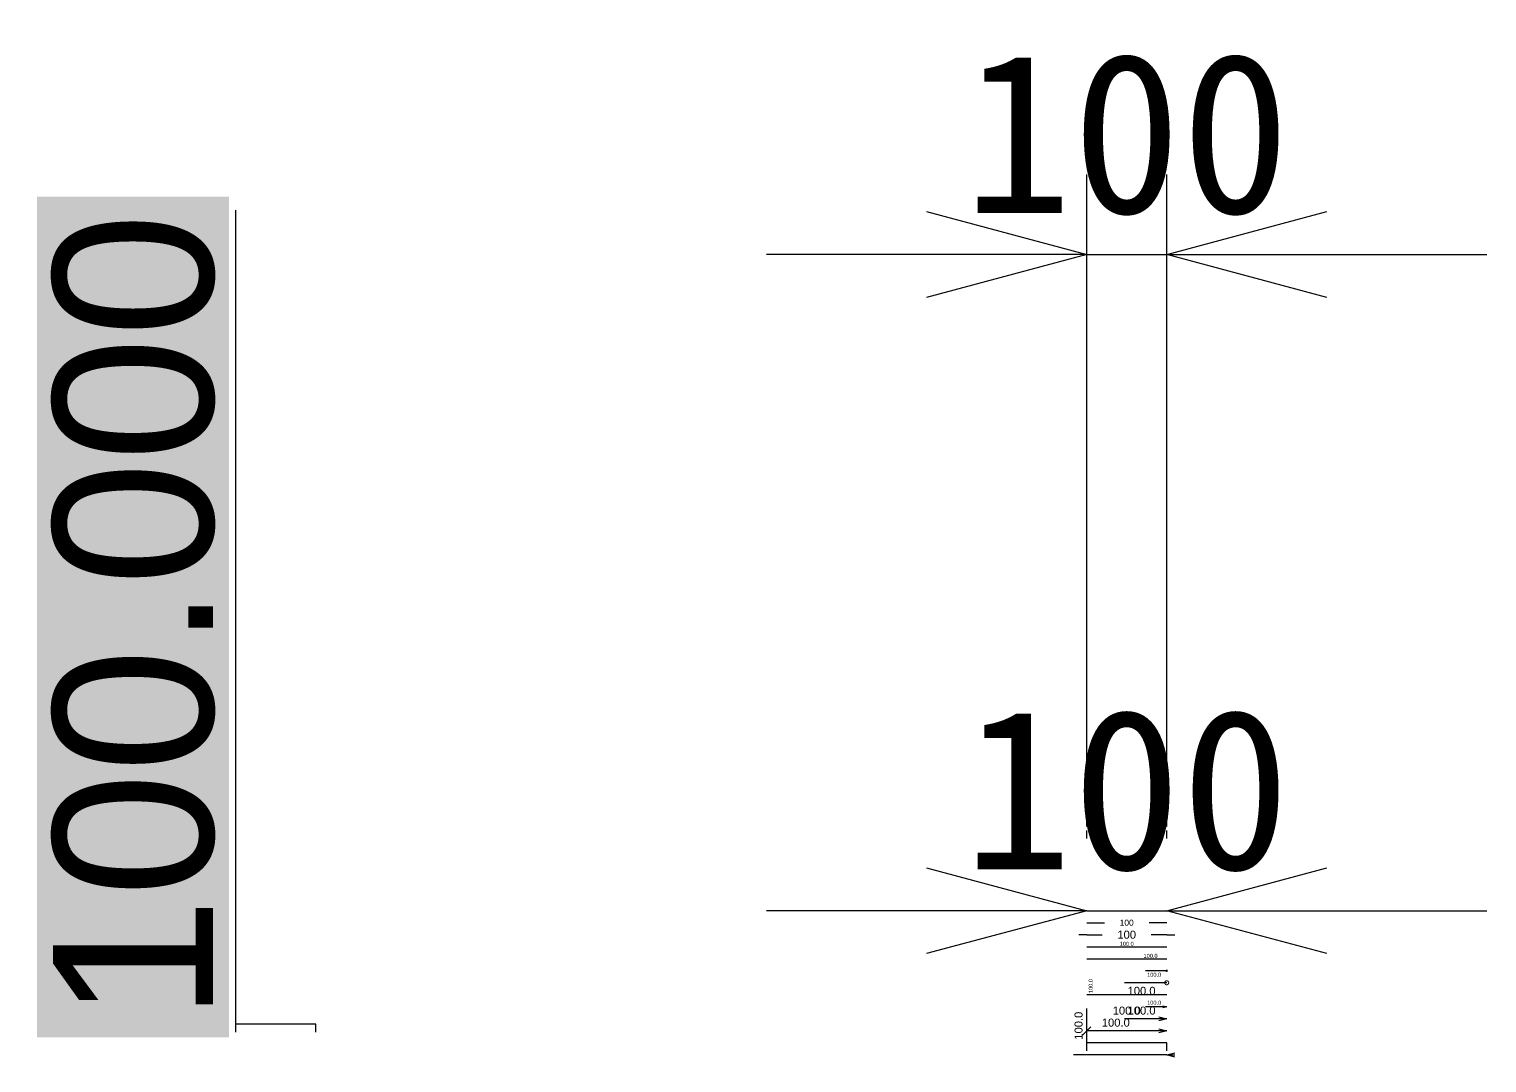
# Model space of a CAD drawing. Header units: millimetres. Extents: x -3325 to 7853, y 831 to 5405.
# Drawn here: x -2858 to -1037, y 1853 to 3143 of the extents above; entities that cross this region are included whole.
import ezdxf

# ---------------------------------------------------------------- set-up
doc = ezdxf.new("R2010")
doc.units = ezdxf.units.MM
doc.styles.add('MSゴシック', font='MS Gothic.ttf')
doc.styles.get("Standard").update_dxf_attribs({"font": 'arial.ttf'})
doc.dimstyles.new('XTH-DBOX-r', dxfattribs={"dimtxt": 200, "dimasz": 200, "dimexe": 0.18, "dimexo": 0.0625, "dimgap": 25, "dimtad": 1, "dimjust": 3, "dimtih": 1, "dimdec": 3, "dimzin": 0, "dimdsep": 46, "dimtxsty": 'Standard', "dimblk1": 'NONE', "dimblk2": 'NONE', "dimsah": 1, "dimcen": 0.09, "dimclrt": 7, "dimadec": 1, "dimazin": 0, "dimtfac": 1, "dimtdec": 3, "dimtix": 1, "dimtmove": 2, "dimatfit": 3, "dimfxl": 1, "dimtfill": 2, "dimtolj": 1, "dimtzin": 0, "dimarcsym": 0})
doc.dimstyles.new('XTH-Parameter-End', dxfattribs={"dimtxt": 10, "dimasz": 10, "dimexe": 0.18, "dimexo": 0.0625, "dimgap": 50, "dimtad": 1, "dimjust": 2, "dimdec": 1, "dimzin": 0, "dimdsep": 46, "dimtxsty": 'Standard', "dimblk1": 'NONE', "dimblk2": 'OPEN30', "dimsah": 1, "dimcen": 0.09, "dimse1": 1, "dimse2": 1, "dimsd1": 1, "dimclrd": 7, "dimclre": 7, "dimadec": 1, "dimazin": 0, "dimtfac": 1, "dimtdec": 1, "dimtix": 1, "dimtmove": 0, "dimatfit": 3, "dimfxl": 1, "dimtolj": 1, "dimtzin": 0, "dimarcsym": 1})
doc.dimstyles.new('XTH-Parameter-Joint', dxfattribs={"dimtxt": 10, "dimasz": 1, "dimexe": 0, "dimexo": 0, "dimgap": 5, "dimtad": 1, "dimjust": 3, "dimdec": 1, "dimzin": 0, "dimdsep": 46, "dimtxsty": 'Standard', "dimblk1": 'NONE', "dimblk2": 'NONE', "dimsah": 1, "dimcen": 0.09, "dimclrt": 8, "dimadec": 0, "dimazin": 0, "dimtfac": 1, "dimtdec": 0, "dimtmove": 0, "dimatfit": 3, "dimfxl": 1, "dimtolj": 1, "dimtzin": 0, "dimarcsym": 0})
doc.dimstyles.new('XTH-Parameter-Line', dxfattribs={"dimtxt": 10, "dimasz": 10, "dimexe": 0.18, "dimexo": 0.0625, "dimgap": 5, "dimtad": 1, "dimjust": 1, "dimdec": 1, "dimzin": 0, "dimdsep": 46, "dimtxsty": 'Standard', "dimblk1": 'OBLIQUE', "dimblk2": 'OPEN30', "dimsah": 1, "dimcen": 0.09, "dimse1": 1, "dimse2": 1, "dimclrd": 7, "dimclre": 7, "dimadec": 1, "dimazin": 0, "dimtfac": 1, "dimtdec": 1, "dimtmove": 0, "dimatfit": 3, "dimfxl": 1, "dimtolj": 1, "dimtzin": 0, "dimarcsym": 1})
doc.dimstyles.new('XTH-Parameter-Ofs', dxfattribs={"dimtxt": 10, "dimasz": 10, "dimexe": 0.18, "dimexo": 0.0625, "dimgap": 5, "dimtad": 1, "dimjust": 2, "dimdec": 1, "dimzin": 0, "dimdsep": 46, "dimtxsty": 'Standard', "dimblk1": 'NONE', "dimblk2": 'OPEN30', "dimsah": 1, "dimcen": 0.09, "dimse1": 1, "dimse2": 1, "dimsd1": 1, "dimclrd": 7, "dimclre": 7, "dimadec": 1, "dimazin": 0, "dimtfac": 1, "dimtdec": 1, "dimtmove": 0, "dimatfit": 3, "dimfxl": 1, "dimtolj": 1, "dimtzin": 0, "dimarcsym": 1})
doc.dimstyles.new('XTH-Parameter-Ofs-s', dxfattribs={"dimtxt": 5, "dimasz": 5, "dimexe": 0.18, "dimexo": 0.0625, "dimgap": 2.5, "dimtad": 1, "dimjust": 2, "dimdec": 1, "dimzin": 0, "dimdsep": 46, "dimtxsty": 'Standard', "dimblk1": 'NONE', "dimblk2": 'OPEN30', "dimsah": 1, "dimcen": 0.09, "dimse1": 1, "dimse2": 1, "dimsd1": 1, "dimclrd": 7, "dimclre": 7, "dimadec": 1, "dimazin": 0, "dimtfac": 1, "dimtdec": 1, "dimtmove": 0, "dimatfit": 3, "dimfxl": 1, "dimtolj": 1, "dimtzin": 0, "dimarcsym": 1})
doc.dimstyles.new('XTH-Parameter-Rota-s', dxfattribs={"dimtxt": 5, "dimasz": 1, "dimexe": 0.18, "dimexo": 0.0625, "dimgap": 2.5, "dimtad": 4, "dimjust": 3, "dimdec": 1, "dimzin": 0, "dimdsep": 46, "dimtxsty": 'Standard', "dimblk1": 'NONE', "dimblk2": 'NONE', "dimsah": 1, "dimcen": 0.09, "dimse1": 1, "dimse2": 1, "dimclrd": 7, "dimclre": 7, "dimadec": 1, "dimazin": 0, "dimtfac": 1, "dimtdec": 3, "dimtix": 1, "dimtmove": 2, "dimatfit": 3, "dimfxl": 1, "dimtolj": 1, "dimtzin": 0, "dimarcsym": 0})
doc.dimstyles.new('XTH-Parameter-Sft', dxfattribs={"dimtxt": 10, "dimasz": 10, "dimexe": 0.18, "dimexo": 0.0625, "dimgap": 5, "dimtad": 4, "dimjust": 2, "dimdec": 1, "dimzin": 0, "dimdsep": 46, "dimtxsty": 'Standard', "dimblk1": 'NONE', "dimblk2": 'DOTSMALL', "dimsah": 1, "dimcen": 0.09, "dimse1": 1, "dimse2": 1, "dimsd1": 1, "dimclrd": 7, "dimclre": 7, "dimadec": 1, "dimazin": 0, "dimtfac": 1, "dimtdec": 1, "dimtmove": 0, "dimatfit": 3, "dimfxl": 1, "dimtolj": 1, "dimtzin": 0, "dimarcsym": 1})
doc.dimstyles.new('XTH-Parameter-Sft-s', dxfattribs={"dimtxt": 5, "dimasz": 5, "dimexe": 0.18, "dimexo": 0.0625, "dimgap": 2.5, "dimtad": 4, "dimjust": 2, "dimdec": 1, "dimzin": 0, "dimdsep": 46, "dimtxsty": 'Standard', "dimblk1": 'NONE', "dimblk2": 'DOTSMALL', "dimsah": 1, "dimcen": 0.09, "dimse1": 1, "dimse2": 1, "dimsd1": 1, "dimclrd": 7, "dimclre": 7, "dimadec": 1, "dimazin": 0, "dimtfac": 1, "dimtdec": 1, "dimtmove": 0, "dimatfit": 3, "dimfxl": 1, "dimtolj": 1, "dimtzin": 0, "dimarcsym": 1})
doc.dimstyles.new('XTH-Parameter-Thick', dxfattribs={"dimtxt": 5, "dimasz": 10, "dimexe": 0.18, "dimexo": 0.0625, "dimgap": 1, "dimtad": 1, "dimjust": 2, "dimdec": 1, "dimzin": 0, "dimdsep": 46, "dimtxsty": 'Standard', "dimblk1": 'NONE', "dimblk2": 'NONE', "dimsah": 1, "dimcen": 0.09, "dimse1": 1, "dimse2": 1, "dimclrd": 7, "dimclre": 7, "dimadec": 0, "dimazin": 0, "dimtfac": 1, "dimtdec": 0, "dimtmove": 0, "dimatfit": 3, "dimfxl": 1, "dimtolj": 1, "dimtzin": 0, "dimarcsym": 0})
doc.dimstyles.new('XTH-Parameter-Width', dxfattribs={"dimtxt": 5, "dimasz": 10, "dimexe": 0.18, "dimexo": 0.0625, "dimgap": 1, "dimtad": 1, "dimdec": 1, "dimzin": 0, "dimdsep": 46, "dimtxsty": 'Standard', "dimblk1": 'NONE', "dimblk2": 'NONE', "dimsah": 1, "dimcen": 0.09, "dimse1": 1, "dimse2": 1, "dimclrd": 7, "dimclre": 7, "dimadec": 0, "dimazin": 0, "dimtfac": 1, "dimtdec": 0, "dimtmove": 0, "dimatfit": 3, "dimfxl": 1, "dimtolj": 1, "dimtzin": 0, "dimarcsym": 0})
doc.dimstyles.new('XTH-Rebar-Name', dxfattribs={"dimtxt": 10, "dimasz": 10, "dimexe": 0.18, "dimexo": 0.0625, "dimgap": 20, "dimtad": 0, "dimjust": 2, "dimdec": 0, "dimzin": 0, "dimdsep": 46, "dimtxsty": 'Standard', "dimblk1": 'NONE', "dimblk2": 'NONE', "dimsah": 1, "dimcen": 0.09, "dimse1": 1, "dimse2": 1, "dimclrd": 7, "dimclre": 7, "dimadec": 0, "dimazin": 0, "dimtfac": 1, "dimtdec": 0, "dimtmove": 0, "dimatfit": 3, "dimfxl": 1, "dimtolj": 1, "dimtzin": 0, "dimarcsym": 0})
doc.dimstyles.new('XTH-Rebar-Name-s', dxfattribs={"dimtxt": 7.5, "dimasz": 10, "dimexe": 0.18, "dimexo": 0.0625, "dimgap": 20, "dimtad": 0, "dimjust": 2, "dimdec": 0, "dimzin": 0, "dimdsep": 46, "dimtxsty": 'Standard', "dimblk1": 'NONE', "dimblk2": 'NONE', "dimsah": 1, "dimcen": 0.09, "dimse1": 1, "dimse2": 1, "dimclrd": 7, "dimclre": 7, "dimadec": 0, "dimazin": 0, "dimtfac": 1, "dimtdec": 0, "dimtofl": 0, "dimtmove": 1, "dimatfit": 3, "dimfxl": 1, "dimtolj": 1, "dimtzin": 0, "dimarcsym": 0})
doc.dimstyles.new('配筋加工図', dxfattribs={"dimtxt": 200, "dimasz": 200, "dimexe": 100, "dimexo": 100, "dimgap": 50, "dimtad": 1, "dimdec": 1, "dimdsep": 46, "dimtxsty": 'MSゴシック', "dimblk1": 'OPEN30', "dimblk2": 'OPEN30', "dimsah": 1, "dimcen": 0.09, "dimadec": 0, "dimazin": 0, "dimtfac": 1, "dimtdec": 1, "dimtix": 1, "dimtmove": 2, "dimatfit": 3, "dimfxl": 1, "dimtolj": 1, "dimtzin": 0, "dimarcsym": 0})
doc.dimstyles.new('配筋図寸法', dxfattribs={"dimtxt": 200, "dimasz": 200, "dimexe": 100, "dimexo": 100, "dimgap": 50, "dimtad": 1, "dimdec": 1, "dimdsep": 46, "dimtxsty": 'MSゴシック', "dimblk1": 'OPEN30', "dimblk2": 'OPEN30', "dimsah": 1, "dimcen": 0.09, "dimadec": 0, "dimazin": 0, "dimtfac": 1, "dimtdec": 1, "dimtix": 1, "dimtmove": 2, "dimatfit": 3, "dimfxl": 1, "dimtolj": 1, "dimtzin": 0, "dimarcsym": 0})

# ---------------------------------------------------------------- blocks, each defined once
blk = doc.blocks.new('*D24')
at = {"color": 0, "lineweight": -2, "transparency": 16777216}
for p, q in [((-2600, 1891), (-2600, 2917.3)), ((-2500, 1900.9), (-2600, 1900.9)), ((-2500, 1891), (-2500, 1901.1))]:
    blk.add_line(p, q, dxfattribs=at)
at = {"layer": 'Defpoints', "color": 0, "transparency": 16777216}
for p in [(-2500, 1900.9), (-2600, 1890.9), (-2500, 1890.9)]:
    blk.add_point(p, dxfattribs=at)
at = {"color": 7, "transparency": 16777216, "insert": (-2727.1, 2409.2), "char_height": 200, "attachment_point": 5, "rotation": 90, "bg_fill": 1, "box_fill_scale": 1.1, "bg_fill_color": 0, "bg_fill_transparency": 0}
blk.add_mtext('\\A1;100.000', dxfattribs=at)
blk = doc.blocks.new('_None')
blk = doc.blocks.new('_Open30')
at = {"color": 0, "linetype": 'ByBlock', "lineweight": -2}
for p, q in [((-1, 0.267949), (0, 0)), ((0, 0), (-1, -0.267949)), ((0, 0), (-1, 0))]:
    blk.add_line(p, q, dxfattribs=at)
blk = doc.blocks.new('*D30')
at = {"color": 7, "lineweight": -2, "transparency": 16777216}
blk.add_line((-1437, 1862.6), (-1553.4, 1862.6), dxfattribs=at)
at = {"layer": 'Defpoints', "color": 0, "transparency": 16777216}
for p in [(-1437, 1862.6), (-1537, 1852.6), (-1437, 1852.6)]:
    blk.add_point(p, dxfattribs=at)
at = {"color": 7, "lineweight": -2, "transparency": 16777216, "xscale": 10, "yscale": 10, "zscale": 10, "rotation": 180}
blk.add_blockref('_Open30', (-1437, 1862.6), dxfattribs=at)
at = {"color": 0, "transparency": 16777216, "insert": (-1487, 1917.8), "char_height": 10, "attachment_point": 5}
blk.add_mtext('\\A1;100.0', dxfattribs=at)
blk = doc.blocks.new('*D31')
at = {"color": 0, "lineweight": -2, "transparency": 16777216}
for p, q in [((-1537, 1867.6), (-1537, 1920.4)), ((-1437, 1877.6), (-1537, 1877.6)), ((-1437, 1867.6), (-1437, 1877.6))]:
    blk.add_line(p, q, dxfattribs=at)
at = {"layer": 'Defpoints', "color": 0, "transparency": 16777216}
for p in [(-1437, 1877.6), (-1537, 1867.6), (-1437, 1867.6)]:
    blk.add_point(p, dxfattribs=at)
at = {"color": 8, "transparency": 16777216, "insert": (-1547.1, 1899), "char_height": 10, "attachment_point": 5, "rotation": 90}
blk.add_mtext('\\A1;100.0', dxfattribs=at)
blk = doc.blocks.new('_Oblique')
at = {"color": 0, "linetype": 'ByBlock', "lineweight": -2}
blk.add_line((-0.5, -0.5), (0.5, 0.5), dxfattribs=at)
blk = doc.blocks.new('*D32')
at = {"color": 7, "lineweight": -2, "transparency": 16777216}
blk.add_line((-1447, 1892.6), (-1537, 1892.6), dxfattribs=at)
at = {"layer": 'Defpoints', "color": 0, "transparency": 16777216}
for p in [(-1537, 1882.6), (-1437, 1892.6), (-1437, 1882.6)]:
    blk.add_point(p, dxfattribs=at)
at = {"color": 7, "lineweight": -2, "transparency": 16777216, "xscale": 10, "yscale": 10, "zscale": 10, "rotation": 180}
blk.add_blockref('_Oblique', (-1537, 1892.6), dxfattribs=at)
at = {"color": 7, "lineweight": -2, "transparency": 16777216, "xscale": 10, "yscale": 10, "zscale": 10}
blk.add_blockref('_Open30', (-1437, 1892.6), dxfattribs=at)
at = {"color": 0, "transparency": 16777216, "insert": (-1500.6, 1902.8), "char_height": 10, "attachment_point": 5}
blk.add_mtext('\\A1;100.0', dxfattribs=at)
blk = doc.blocks.new('*D33')
at = {"color": 7, "lineweight": -2, "transparency": 16777216}
blk.add_line((-1447, 1907.6), (-1489.8, 1907.6), dxfattribs=at)
at = {"layer": 'Defpoints', "color": 0, "transparency": 16777216}
for p in [(-1537, 1897.6), (-1437, 1907.6), (-1437, 1897.6)]:
    blk.add_point(p, dxfattribs=at)
at = {"color": 7, "lineweight": -2, "transparency": 16777216, "xscale": 10, "yscale": 10, "zscale": 10}
blk.add_blockref('_Open30', (-1437, 1907.6), dxfattribs=at)
at = {"color": 0, "transparency": 16777216, "insert": (-1468.4, 1917.8), "char_height": 10, "attachment_point": 5}
blk.add_mtext('\\A1;100.0', dxfattribs=at)
blk = doc.blocks.new('*D34')
at = {"color": 7, "lineweight": -2, "transparency": 16777216}
blk.add_line((-1442, 1922.6), (-1463.4, 1922.6), dxfattribs=at)
at = {"layer": 'Defpoints', "color": 0, "transparency": 16777216}
for p in [(-1537, 1912.6), (-1437, 1922.6), (-1437, 1912.6)]:
    blk.add_point(p, dxfattribs=at)
at = {"color": 7, "lineweight": -2, "transparency": 16777216, "xscale": 5, "yscale": 5, "zscale": 5}
blk.add_blockref('_Open30', (-1437, 1922.6), dxfattribs=at)
at = {"color": 0, "transparency": 16777216, "insert": (-1452.7, 1927.7), "char_height": 5, "attachment_point": 5}
blk.add_mtext('\\A1;100.0', dxfattribs=at)
blk = doc.blocks.new('*D35')
at = {"color": 7, "lineweight": -2, "transparency": 16777216}
blk.add_line((-1437, 1937.6), (-1537, 1937.6), dxfattribs=at)
at = {"layer": 'Defpoints', "color": 0, "transparency": 16777216}
for p in [(-1437, 1937.6), (-1537, 1927.6), (-1437, 1927.6)]:
    blk.add_point(p, dxfattribs=at)
at = {"color": 0, "transparency": 16777216, "insert": (-1531.9, 1948.5), "char_height": 5, "attachment_point": 5, "rotation": 90}
blk.add_mtext('\\A1;100.0', dxfattribs=at)
blk = doc.blocks.new('_DotSmall')
at = {"color": 0, "linetype": 'ByBlock', "const_width": 0.5}
blk.add_lwpolyline([(-0.0625, 0, 1), (0.0625, 0, 1)], format="xyb", close=True, dxfattribs=at)
blk = doc.blocks.new('*D36')
at = {"color": 7, "lineweight": -2, "transparency": 16777216}
blk.add_line((-1437, 1952.6), (-1489.8, 1952.6), dxfattribs=at)
at = {"layer": 'Defpoints', "color": 0, "transparency": 16777216}
for p in [(-1437, 1952.6), (-1537, 1942.6), (-1437, 1942.6)]:
    blk.add_point(p, dxfattribs=at)
at = {"color": 7, "lineweight": -2, "transparency": 16777216, "xscale": 10, "yscale": 10, "zscale": 10}
blk.add_blockref('_DotSmall', (-1437, 1952.6), dxfattribs=at)
at = {"color": 0, "transparency": 16777216, "insert": (-1468.4, 1942.5), "char_height": 10, "attachment_point": 5}
blk.add_mtext('\\A1;100.0', dxfattribs=at)
blk = doc.blocks.new('*D37')
at = {"color": 7, "lineweight": -2, "transparency": 16777216}
blk.add_line((-1437, 1967.6), (-1463.4, 1967.6), dxfattribs=at)
at = {"layer": 'Defpoints', "color": 0, "transparency": 16777216}
for p in [(-1437, 1967.6), (-1537, 1957.6), (-1437, 1957.6)]:
    blk.add_point(p, dxfattribs=at)
at = {"color": 7, "lineweight": -2, "transparency": 16777216, "xscale": 5, "yscale": 5, "zscale": 5}
blk.add_blockref('_DotSmall', (-1437, 1967.6), dxfattribs=at)
at = {"color": 0, "transparency": 16777216, "insert": (-1452.7, 1962.6), "char_height": 5, "attachment_point": 5}
blk.add_mtext('\\A1;100.0', dxfattribs=at)
blk = doc.blocks.new('*D38')
at = {"color": 7, "lineweight": -2, "transparency": 16777216}
blk.add_line((-1537, 1982.6), (-1437, 1982.6), dxfattribs=at)
at = {"layer": 'Defpoints', "color": 0, "transparency": 16777216}
for p in [(-1537, 1972.6), (-1437, 1982.6), (-1437, 1972.6)]:
    blk.add_point(p, dxfattribs=at)
at = {"color": 0, "transparency": 16777216, "insert": (-1457.2, 1986.2), "char_height": 5, "attachment_point": 5}
blk.add_mtext('\\A1;100.0', dxfattribs=at)
blk = doc.blocks.new('*D39')
at = {"color": 7, "lineweight": -2, "transparency": 16777216}
blk.add_line((-1537, 1997.6), (-1437, 1997.6), dxfattribs=at)
at = {"layer": 'Defpoints', "color": 0, "transparency": 16777216}
for p in [(-1537, 1987.6), (-1437, 1997.6), (-1437, 1987.6)]:
    blk.add_point(p, dxfattribs=at)
at = {"color": 0, "transparency": 16777216, "insert": (-1487, 2001.2), "char_height": 5, "attachment_point": 5}
blk.add_mtext('\\A1;100.0', dxfattribs=at)
blk = doc.blocks.new('*D40')
at = {"color": 7, "lineweight": -2, "transparency": 16777216}
for p, q in [((-1537, 2012.6), (-1547, 2012.6)), ((-1537, 2012.6), (-1517.5, 2012.6)), ((-1437, 2012.6), (-1456.4, 2012.6)), ((-1437, 2012.6), (-1427, 2012.6))]:
    blk.add_line(p, q, dxfattribs=at)
at = {"layer": 'Defpoints', "color": 0, "transparency": 16777216}
for p in [(-1437, 2012.6), (-1537, 2002.6), (-1437, 2002.6)]:
    blk.add_point(p, dxfattribs=at)
at = {"color": 0, "transparency": 16777216, "insert": (-1487, 2012.6), "char_height": 10, "attachment_point": 5}
blk.add_mtext('\\A1;100', dxfattribs=at)
blk = doc.blocks.new('*D41')
at = {"color": 7, "lineweight": -2, "transparency": 16777216}
for p, q in [((-1537, 2027.6), (-1514.9, 2027.6)), ((-1437, 2027.6), (-1459.1, 2027.6))]:
    blk.add_line(p, q, dxfattribs=at)
at = {"layer": 'Defpoints', "color": 0, "transparency": 16777216}
for p in [(-1437, 2027.6), (-1537, 2017.6), (-1437, 2017.6)]:
    blk.add_point(p, dxfattribs=at)
at = {"color": 0, "transparency": 16777216, "insert": (-1487, 2027.6), "char_height": 7.5, "attachment_point": 5}
blk.add_mtext('\\A1;100', dxfattribs=at)
blk = doc.blocks.new('*D42')
at = {"color": 0, "lineweight": -2, "transparency": 16777216}
for p, q in [((-1537, 2132.6), (-1537, 2142.6)), ((-1437, 2132.6), (-1437, 2142.6)), ((-1737, 2042.6), (-1937, 2042.6)), ((-1537, 2042.6), (-1437, 2042.6)), ((-1237, 2042.6), (-1037, 2042.6))]:
    blk.add_line(p, q, dxfattribs=at)
at = {"layer": 'Defpoints', "color": 0, "transparency": 16777216}
for p in [(-1437, 2042.6), (-1537, 2032.6), (-1437, 2032.6)]:
    blk.add_point(p, dxfattribs=at)
at = {"color": 0, "lineweight": -2, "transparency": 16777216, "xscale": 200, "yscale": 200, "zscale": 200}
blk.add_blockref('_Open30', (-1537, 2042.6), dxfattribs=at)
at = {"color": 0, "lineweight": -2, "transparency": 16777216, "xscale": 200, "yscale": 200, "zscale": 200, "rotation": 180}
blk.add_blockref('_Open30', (-1437, 2042.6), dxfattribs=at)
at = {"color": 0, "transparency": 16777216, "insert": (-1487, 2192.6), "char_height": 200, "attachment_point": 5, "style": 'MSゴシック'}
blk.add_mtext('\\A1;100', dxfattribs=at)
blk = doc.blocks.new('*D43')
at = {"color": 0, "lineweight": -2, "transparency": 16777216}
for p, q in [((-1537, 2147.6), (-1537, 2962)), ((-1437, 2147.6), (-1437, 2962)), ((-1737, 2862), (-1937, 2862)), ((-1537, 2862), (-1437, 2862)), ((-1237, 2862), (-1037, 2862))]:
    blk.add_line(p, q, dxfattribs=at)
at = {"layer": 'Defpoints', "color": 0, "transparency": 16777216}
for p in [(-1437, 2862), (-1537, 2047.6), (-1437, 2047.6)]:
    blk.add_point(p, dxfattribs=at)
at = {"color": 0, "lineweight": -2, "transparency": 16777216, "xscale": 200, "yscale": 200, "zscale": 200}
blk.add_blockref('_Open30', (-1537, 2862), dxfattribs=at)
at = {"color": 0, "lineweight": -2, "transparency": 16777216, "xscale": 200, "yscale": 200, "zscale": 200, "rotation": 180}
blk.add_blockref('_Open30', (-1437, 2862), dxfattribs=at)
at = {"color": 0, "transparency": 16777216, "insert": (-1487, 3012), "char_height": 200, "attachment_point": 5, "style": 'MSゴシック'}
blk.add_mtext('\\A1;100', dxfattribs=at)

msp = doc.modelspace()

# ---------------------------------------------------------------- dimensions: what is measured, and where the dimension line sits
for base, p1, p2, dimstyle, picture, middle in [((-1436.9901, 2862.0492), (-1536.9901, 2047.6492), (-1436.9901, 2047.6492), '配筋図寸法', '*D43', (-1486.9901, 3012.0492)), ((-1436.9901, 2042.6492), (-1536.9901, 2032.6492), (-1436.9901, 2032.6492), '配筋加工図', '*D42', (-1486.9901, 2192.6492)), ((-1436.9901, 1997.6492), (-1536.9901, 1987.6492), (-1436.9901, 1987.6492), 'XTH-Parameter-Width', '*D39', (-1486.9901, 2001.2021)), ((-1436.9901, 1982.6492), (-1536.9901, 1972.6492), (-1436.9901, 1972.6492), 'XTH-Parameter-Thick', '*D38', (-1457.1824, 1986.2021)), ((-1436.9901, 1967.6492), (-1536.9901, 1957.6492), (-1436.9901, 1957.6492), 'XTH-Parameter-Sft-s', '*D37', (-1452.6824, 1962.5964)), ((-1436.9901, 1937.6492), (-1536.9901, 1927.6492), (-1436.9901, 1927.6492), 'XTH-Parameter-Rota-s', '*D35', (-1531.9372, 1948.5216)), ((-1436.9901, 1952.6492), (-1536.9901, 1942.6492), (-1436.9901, 1942.6492), 'XTH-Parameter-Sft', '*D36', (-1468.3748, 1942.5435)), ((-1436.9901, 1922.6492), (-1536.9901, 1912.6492), (-1436.9901, 1912.6492), 'XTH-Parameter-Ofs-s', '*D34', (-1452.6824, 1927.7021)), ((-1436.9901, 1877.6492), (-1536.9901, 1867.6492), (-1436.9901, 1867.6492), 'XTH-Parameter-Joint', '*D31', (-1547.0958, 1899.034)), ((-1436.9901, 1907.6492), (-1536.9901, 1897.6492), (-1436.9901, 1897.6492), 'XTH-Parameter-Ofs', '*D33', (-1468.3748, 1917.755))]:
    dim = msp.add_linear_dim(base=base, p1=p1, p2=p2, dimstyle=dimstyle, override={"dimpost": '<>'})
    dim.commit()
    dim.dimension.update_dxf_attribs({"geometry": picture, "text_midpoint": middle})
for base, p1, p2, dimstyle, picture, middle in [((-2500.0254, 1900.9498), (-2600.0254, 1890.9498), (-2500.0254, 1890.9498), 'XTH-DBOX-r', '*D24', (-2727.14, 2409.2131)), ((-1436.9901, 2027.6492), (-1536.9901, 2017.6492), (-1436.9901, 2017.6492), 'XTH-Rebar-Name-s', '*D41', (-1486.9901, 2027.6492)), ((-1436.9901, 2012.6492), (-1536.9901, 2002.6492), (-1436.9901, 2002.6492), 'XTH-Rebar-Name', '*D40', (-1486.9901, 2012.6492)), ((-1436.9901, 1862.6492), (-1536.9901, 1852.6492), (-1436.9901, 1852.6492), 'XTH-Parameter-End', '*D30', (-1486.9901, 1917.755)), ((-1436.9901, 1892.6492), (-1536.9901, 1882.6492), (-1436.9901, 1882.6492), 'XTH-Parameter-Line', '*D32', (-1500.6054, 1902.755))]:
    dim = msp.add_linear_dim(base=base, p1=p1, p2=p2, dimstyle=dimstyle)
    dim.commit()
    dim.dimension.update_dxf_attribs({"geometry": picture, "text_midpoint": middle})

doc.saveas('drawing.dxf')
